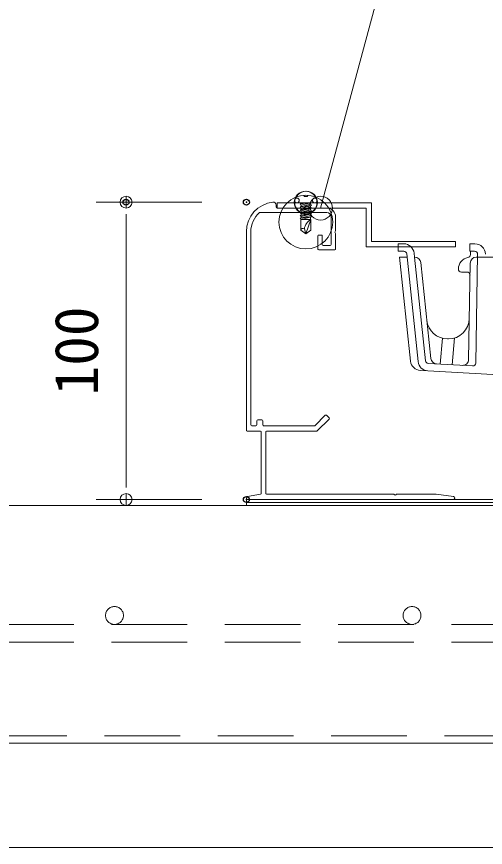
# Model space of a CAD drawing. Units: millimetres, scale not verified. Extents: x -1485 to 1485, y -1050 to 1050.
# Drawn here: x -388.5 to -231, y -348.9 to -69.4 of the extents above; entities that cross this region are included whole.
import ezdxf
from ezdxf.enums import TextEntityAlignment as Align

# ---------------------------------------------------------------- set-up
doc = ezdxf.new("R2010")
doc.units = ezdxf.units.MM
doc.header["$LTSCALE"] = 4
doc.header["$PDMODE"] = 32
doc.header["$PDSIZE"] = 2
doc.linetypes.add('USER1', pattern=[19.05, 12.7, -6.35])
doc.linetypes.add('USER2', pattern=[9.525, 6.35, -3.175])
for name, color, linetype, lineweight in [('0-0_0', 7, 'Continuous', 18), ('0-3_KUTAI', 3, 'Continuous', 18), ('0-4_BOUSUI', 1, 'Continuous', 18), ('0-5_KANAMONO_SCREW', 4, 'Continuous', 18), ('0-6_dannnetu', 6, 'Continuous', 18), ('0-7_KANAMONO', 4, 'Continuous', 18), ('0-9_MOJI', 7, 'Continuous', 18), ('0-A_ecom', 7, 'Continuous', 18), ('0-F_buhin', 2, 'USER2', 18), ('1-0_tensen', 7, 'USER2', 18)]:
    doc.layers.add(name, color=color, linetype=linetype, lineweight=lineweight)
doc.layers.add('0-1_DEFPOINTS', color=7, linetype='Continuous')
doc.styles.add('ＭＳ ゴシック', font='')
doc.styles.get('ＭＳ ゴシック').set_extended_font_data('MS Gothic')

# ---------------------------------------------------------------- blocks, each defined once
blk = doc.blocks.new('_Dot')
at = {"layer": '0-0_0'}
for p, q in [((-0.5, 0), (-1, 0)), ((0.25, 0), (-0.25, 0))]:
    blk.add_line(p, q, dxfattribs=at)
blk.add_circle((0, 0), 0.25, dxfattribs=at)
blk = doc.blocks.new('D3')
at = {"layer": '0-1_DEFPOINTS'}
for p in [(1133.308, 918.143), (1173.737, 918.143), (1173.737, 818.143)]:
    blk.add_point(p, dxfattribs=at)
at = {"layer": '0-9_MOJI'}
for p, q in [((1158.737, 918.143), (1123.308, 918.143)), ((1133.308, 826.143), (1133.308, 910.143)), ((1158.737, 818.143), (1123.308, 818.143))]:
    blk.add_line(p, q, dxfattribs=at)
at = {"layer": '0-9_MOJI', "xscale": 8, "yscale": 8}
for p, rotation in [((1133.308, 918.143), 90), ((1133.308, 818.143), 270)]:
    blk.add_blockref('_Dot', p, dxfattribs=dict(at, rotation=rotation))
at = {"layer": '0-9_MOJI', "style": 'ＭＳ ゴシック'}
blk.add_text('100', height=14.66, rotation=90, dxfattribs=at).set_placement((1128.308, 853.143), align=Align.BOTTOM_LEFT)
blk = doc.blocks.new('sd-n13')
at = {"layer": '0-5_KANAMONO_SCREW'}
for p, q in [((-3.75, 0), (3.75, 0)), ((-2.4, -0.5), (1.6, 0)), ((-2.4, -0.5), (-0.445, 0)), ((-1.9, -1), (2.009, 0)), ((-1.9, 0), (-1.9, -0.372)), ((-1.9, -1), (-2.4, -0.5)), ((-2.4, -1.7), (1.9, -0.6)), ((-2.4, -1.7), (2.4, -1.1)), ((-1.9, -2.2), (-2.4, -1.7)), ((-2.4, -2.9), (1.9, -1.8)), ((-2.4, -2.9), (2.4, -2.3)), ((-1.9, -3.4), (-2.4, -2.9)), ((-2.4, -4.1), (1.9, -3)), ((-1.9, -1), (-1.9, -1.572)), ((-1.9, -2.2), (2.4, -1.1)), ((-1.9, -2.2), (-1.9, -2.772)), ((-1.9, -3.4), (2.4, -2.3)), ((-1.9, -3.4), (-1.9, -3.972)), ((1.9, -0.028), (1.9, -0.6)), ((2.4, -1.1), (1.9, -0.6)), ((1.9, -1.228), (1.9, -1.8)), ((2.4, -2.3), (1.9, -1.8)), ((1.9, -2.428), (1.9, -3)), ((2.4, -3.5), (1.9, -3)), ((-2.4, -4.1), (2.4, -3.5)), ((-1.9, -4.6), (-2.4, -4.1)), ((-2.4, -5.3), (1.9, -4.2)), ((-2.4, -5.3), (2.4, -4.7)), ((-1.9, -5.8), (-2.4, -5.3)), ((-2.4, -6.5), (1.9, -5.4)), ((-2.4, -6.5), (2.4, -5.9)), ((-1.9, -7), (-2.4, -6.5)), ((-1.9, -4.6), (2.4, -3.5)), ((-1.9, -4.6), (-1.9, -5.172)), ((-1.9, -5.8), (2.4, -4.7)), ((-1.9, -5.8), (-1.9, -6.372)), ((-1.9, -7), (2.4, -5.9)), ((1.9, -3.628), (1.9, -4.2)), ((2.4, -4.7), (1.9, -4.2)), ((1.9, -4.828), (1.9, -5.4)), ((2.4, -5.9), (1.9, -5.4)), ((1.9, -6.028), (1.9, -7)), ((2.15, -7), (-2.15, -7)), ((-2.15, -11.495), (-2.15, -7)), ((0, -13), (2.15, -7)), ((2.15, -11.495), (2.15, -7)), ((0, -13), (-2.15, -11.495)), ((0, -13), (-0.635, -10.995)), ((0, -13), (2.15, -11.495))]:
    blk.add_line(p, q, dxfattribs=at)
blk.add_lwpolyline([(0.75, 3.175), (0.75, 2.675), (-0.75, 2.675), (-0.75, 3.175)], dxfattribs=at)
for centre, radius in [((-0.091, 0.076), 4.75), ((0.091, 0.076), 4.75), ((0, -8.096), 11.296), ((0, -8.096), 11.296), ((-3.75, 1), 1), ((3.75, 1), 1)]:
    blk.add_circle(centre, radius, dxfattribs=at)
for centre, radius, start, end in [((4.694, -11.742), 5.381, 118.2142, 172.01632), ((-1.206, -11.809), 0.995, 54.94761, 161.58289)]:
    blk.add_arc(centre, radius, start, end, dxfattribs=at)

msp = doc.modelspace()

# ---------------------------------------------------------------- linework, layer by layer
at = {"layer": '0-3_KUTAI'}
msp.add_line((659.413, -233.857), (-739.937, -233.857), dxfattribs=at)
at = {"layer": '0-4_BOUSUI'}
msp.add_line((659.413, -348.857), (-739.937, -348.857), dxfattribs=at)
msp.add_lwpolyline([(-311.263, -231.857), (-111.263, -231.857), (-111.263, -232.857), (-311.263, -232.857)], close=True, dxfattribs=at)
at = {"layer": '0-6_dannnetu'}
msp.add_line((659.413, -313.857), (-739.937, -313.857), dxfattribs=at)
at = {"layer": '0-7_KANAMONO'}
for p, q in [((-301.263, -133.557), (-301.263, -132.857)), ((-284.263, -133.857), (-300.963, -133.857)), ((-306.806, -135.357), (-284.263, -135.357)), ((-282.763, -136.857), (-282.763, -146.112)), ((-311.263, -141.801), (-311.263, -208.557)), ((-309.763, -206.757), (-309.763, -141.801)), ((-287.263, -143.212), (-287.263, -147.612)), ((-286.063, -142.912), (-286.963, -142.912)), ((-285.763, -146.112), (-285.763, -143.212)), ((-286.963, -147.912), (-281.563, -147.912)), ((-283.063, -146.412), (-285.463, -146.412)), ((-284.748, -203.542), (-288.175, -206.969)), ((-283.475, -204.39), (-284.324, -203.542)), ((-307.763, -205.357), (-307.763, -206.757)), ((-306.063, -205.057), (-307.463, -205.057)), ((-305.763, -206.757), (-305.763, -205.357)), ((-287.43, -208.769), (-283.475, -204.814)), ((-310.963, -208.857), (-306.563, -208.857)), ((-308.063, -207.057), (-309.463, -207.057)), ((-306.263, -209.157), (-306.263, -229.805)), ((-288.388, -207.057), (-305.463, -207.057)), ((-304.763, -229.757), (-304.763, -209.157)), ((-304.463, -208.857), (-287.642, -208.857)), ((-306.511, -230.1), (-310.85, -230.864)), ((-310.763, -231.857), (-241.763, -231.857))]:
    msp.add_line(p, q, dxfattribs=at)
msp.add_lwpolyline([(-240.963, -145.057), (-269.163, -145.057), (-269.163, -132.057), (-300.963, -132.057), (-300.963, -133.857), (-270.963, -133.857), (-270.963, -146.857), (-240.963, -146.857)], close=True, dxfattribs=at)
for points in [[(-281.475, -141.7), (-281.263, -141.488), (-281.263, -136.857)], [(-281.263, -147.612), (-281.263, -142.337), (-281.475, -142.125)], [(-261.475, -230.269), (-261.688, -230.057), (-304.463, -230.057)], [(-241.695, -230.861), (-247.513, -230.057), (-260.839, -230.057), (-261.051, -230.269)]]:
    msp.add_lwpolyline(points, dxfattribs=at)
for centre, radius, start, end in [((-301.263, -141.801), 10, 96.37937, 180), ((-302.263, -132.857), 1, 0, 96.37937), ((-300.963, -133.557), 0.3, 180, 270), ((-284.263, -136.857), 3, 360, 90), ((-301.263, -141.801), 8.5, 130.69866, 180), ((-284.263, -136.857), 1.5, 360, 90), ((-281.263, -141.912), 0.3, 135, 225), ((-286.963, -143.212), 0.3, 90, 180), ((-286.063, -143.212), 0.3, 0, 90), ((-286.963, -147.612), 0.3, 180, 270), ((-285.463, -146.112), 0.3, 180, 270), ((-283.063, -146.112), 0.3, 270, 0), ((-281.563, -147.612), 0.3, 270, 0), ((-284.536, -203.754), 0.3, 45, 135), ((-309.463, -206.757), 0.3, 180, 270), ((-308.063, -206.757), 0.3, 270, 0), ((-307.463, -205.357), 0.3, 90, 180), ((-306.063, -205.357), 0.3, 360, 90), ((-305.463, -206.757), 0.3, 180, 270), ((-283.688, -204.602), 0.3, 315, 45), ((-310.963, -208.557), 0.3, 180, 270), ((-306.563, -209.157), 0.3, 360, 90), ((-304.463, -209.157), 0.3, 90, 180), ((-288.388, -206.757), 0.3, 270, 315), ((-287.642, -208.557), 0.3, 270, 315), ((-310.763, -231.357), 0.5, 99.98565, 270), ((-306.563, -229.805), 0.3, 279.98565, 360), ((-304.463, -229.757), 0.3, 180, 270), ((-261.263, -230.057), 0.3, 225, 315), ((-241.763, -231.357), 0.5, 270, 82.12579)]:
    msp.add_arc(centre, radius, start, end, dxfattribs=at)
at = {"layer": '0-9_MOJI'}
msp.add_line((-286.316, -133.897), (-227.628, 85.128), dxfattribs=at)
msp.add_circle((-286.305, -133.857), 4, dxfattribs=at)
at = {"layer": '0-A_ecom'}
for p, q in [((-253.55, -185.473), (-257.39, -149.251)), ((-235.984, -149.47), (-235.964, -148.357)), ((-234.213, -185.946), (-233.575, -149.374)), ((-234.034, -150.357), (-233.592, -150.357)), ((-252.674, -152.146), (-249.247, -184.47)), ((-236.6, -184.774), (-236.033, -152.322)), ((-237.104, -155.357), (-239.008, -155.357)), ((-245.406, -177.633), (-246.171, -186.322)), ((-243.651, -177.857), (-243.358, -177.857)), ((-242.167, -186.544), (-241.369, -177.474)), ((-250.125, -186.103), (-235.268, -186.927)), ((-250.263, -188.599), (-252.792, -188.459)), ((-228.498, -189.806), (-250.263, -188.599))]:
    msp.add_line(p, q, dxfattribs=at)
at = {"layer": '0-A_ecom', "color": 3, "linetype": 'USER1'}
msp.add_line((-233.592, -150.357), (-43.052, -150.357), dxfattribs=at)
at = {"layer": '0-A_ecom', "color": 1}
for p, q in [((-311.263, -232.857), (-311.263, -233.857)), ((659.413, -232.857), (-311.263, -232.857))]:
    msp.add_line(p, q, dxfattribs=at)
at = {"layer": '0-A_ecom'}
for points in [[(-258.384, -148.357), (-260.263, -148.357), (-260.263, -145.857), (-258.384, -145.857)], [(-234.575, -148.357), (-236.226, -148.357), (-236.226, -145.857), (-234.453, -145.857)], [(-256.079, -185.333), (-259.786, -150.357), (-257.272, -150.357)], [(-254.903, -148.988), (-254.758, -150.357), (-251.064, -185.21)]]:
    msp.add_lwpolyline(points, dxfattribs=at)
for centre, radius, start, end in [((-258.384, -149.357), 3.5, 6.05049, 90), ((-234.453, -149.357), 3.5, 0.99999, 90), ((-258.384, -149.357), 1, 6.05077, 90), ((-254.663, -152.357), 2, 6.05077, 90), ((-236.008, -154.357), 4, 101.2808, 180), ((-236.984, -149.453), 1, 281.13827, 358.99986), ((-234.034, -152.357), 2, 90, 178.99999), ((-234.575, -149.357), 1, 359.00001, 90), ((-239.008, -154.357), 1, 180, 270), ((-237.104, -156.357), 1, 359, 90), ((-243.651, -170.857), 7, 186.05076, 270), ((-243.358, -170.857), 7, 270, 359), ((-252.598, -184.964), 3.5, 186.05076, 266.82481), ((-250.069, -185.104), 3.5, 186.05077, 266.82481), ((-250.069, -185.104), 1, 186.05077, 266.82483), ((-247.258, -184.259), 2, 186.05077, 266.82483), ((-238.6, -184.739), 2, 266.82483, 358.99999), ((-235.213, -185.929), 1, 266.82483, 359.00001)]:
    msp.add_arc(centre, radius, start, end, dxfattribs=at)
at = {"layer": '0-F_buhin'}
msp.add_line((-739.937, -311.357), (659.413, -311.357), dxfattribs=at)
at = {"layer": '1-0_tensen'}
for p, q in [((659.413, -273.857), (-739.937, -273.857)), ((659.413, -279.857), (-739.937, -279.857))]:
    msp.add_line(p, q, dxfattribs=at)
for centre in [(-355.587, -270.857), (-255.587, -270.857)]:
    msp.add_circle(centre, 3, dxfattribs=at)

# ---------------------------------------------------------------- block references
at = {"layer": '0-5_KANAMONO_SCREW', "xscale": 0.8, "yscale": 0.8}
msp.add_blockref('sd-n13', (-291.278, -132.057), dxfattribs=at)
at = {"layer": '0-9_MOJI'}
msp.add_blockref('D3', (-1485, -1050), dxfattribs=at)

doc.saveas('drawing.dxf')
